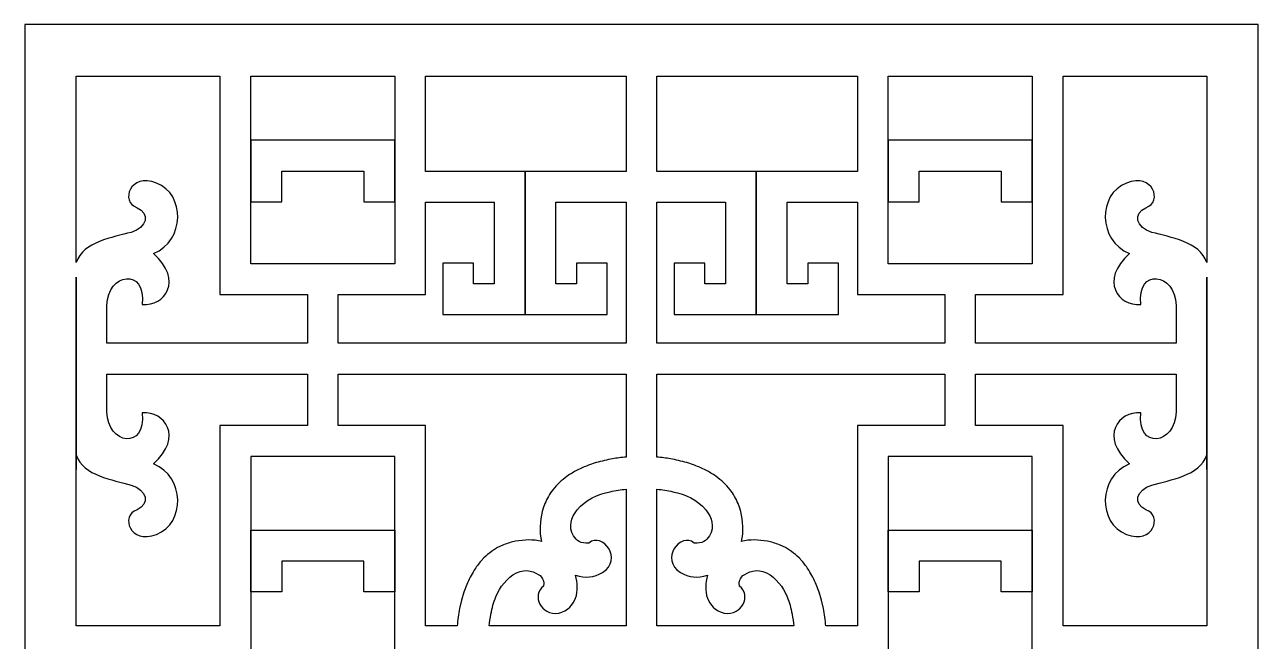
# Model space of a CAD drawing. Header units: centimetres. Extents: x 12.5 to 27.5, y -9.5 to -2.7.
# Drawn here: x 20.69 to 27.5, y -6.1 to -2.69 of the extents above; entities that cross this region are included whole.
import ezdxf

# ---------------------------------------------------------------- set-up
doc = ezdxf.new("R2010")
doc.units = ezdxf.units.CM
doc.header["$MEASUREMENT"] = 0
doc.layers.add('layer 1', color=7, linetype='Continuous')

msp = doc.modelspace()

# ---------------------------------------------------------------- linework, layer by layer
at = {"layer": 'layer 1', "color": 250}
msp.add_open_spline([(20.69091, -2.6909), (20.69091, -2.6909), (27.5, -2.6909), (27.5, -2.6909), (27.5, -2.6909), (27.5, -2.6909), (27.5, -9.5), (27.5, -9.5), (27.5, -9.5), (27.5, -9.5), (20.69091, -9.5), (20.69091, -9.5), (20.69091, -9.5), (20.69091, -9.5), (20.69091, -2.6909), (20.69091, -2.6909)], degree=3, knots=[0, 0, 0, 0, 0.2, 0.2, 0.2, 0.2, 0.4, 0.4, 0.4, 0.4, 0.6, 0.6, 0.6, 0.6, 1, 1, 1, 1], dxfattribs=at)
at = {"layer": 'layer 1', "color": 7}
for points, knots in [([(22.25133, -4.44992), (22.25133, -4.44992), (22.25133, -4.18134), (22.25133, -4.18134), (22.25133, -4.18134), (22.25133, -4.18134), (21.769, -4.18134), (21.769, -4.18134), (21.769, -4.18134), (21.769, -4.18134), (21.769, -2.97461), (21.769, -2.97461), (21.769, -2.97461), (21.769, -2.97461), (20.9746, -2.97461), (20.9746, -2.97461), (20.9746, -2.97461), (20.9746, -2.97461), (20.9746, -4.00384), (20.9746, -4.00384), (20.9746, -4.00384), (21.01514, -3.88716), (21.17894, -3.86662), (21.27779, -3.83746), (21.27779, -3.83746), (21.36774, -3.81315), (21.38313, -3.73049), (21.31184, -3.70133), (21.31184, -3.70133), (21.21729, -3.66892), (21.27018, -3.50766), (21.41879, -3.5652), (21.41879, -3.5652), (21.57775, -3.6262), (21.577, -3.88348), (21.40176, -3.95414), (21.40176, -3.95414), (21.57022, -4.10588), (21.46249, -4.24566), (21.34009, -4.23611), (21.34009, -4.23611), (21.36295, -4.0297), (21.14767, -4.05985), (21.14487, -4.24099), (21.14487, -4.24099), (21.14487, -4.24099), (21.14487, -4.44992), (21.14487, -4.44992), (21.14487, -4.44992), (21.14487, -4.44992), (22.25133, -4.44992), (22.25133, -4.44992)], [0, 0, 0, 0, 0.0714286, 0.0714286, 0.0714286, 0.0714286, 0.1428571, 0.1428571, 0.1428571, 0.1428571, 0.2142857, 0.2142857, 0.2142857, 0.2142857, 0.2857143, 0.2857143, 0.2857143, 0.2857143, 0.3571429, 0.3571429, 0.3571429, 0.3571429, 0.4285714, 0.4285714, 0.4285714, 0.4285714, 0.5, 0.5, 0.5, 0.5, 0.5714286, 0.5714286, 0.5714286, 0.5714286, 0.6428571, 0.6428571, 0.6428571, 0.6428571, 0.7142857, 0.7142857, 0.7142857, 0.7142857, 0.7857143, 0.7857143, 0.7857143, 0.7857143, 0.8571429, 0.8571429, 0.8571429, 0.8571429, 1, 1, 1, 1]), ([(21.93926, -2.97461), (21.93926, -2.97461), (21.93926, -3.32925), (21.93926, -3.32925), (21.93926, -3.32925), (22.18064, -3.32925), (22.48969, -3.32925), (22.73363, -3.32925), (22.73363, -3.32925), (22.73363, -3.32925), (22.73363, -2.97461), (22.73363, -2.97461), (22.73363, -2.97461), (22.73363, -2.97461), (21.93926, -2.97461), (21.93926, -2.97461)], [0, 0, 0, 0, 0.2, 0.2, 0.2, 0.2, 0.4, 0.4, 0.4, 0.4, 0.6, 0.6, 0.6, 0.6, 1, 1, 1, 1]), ([(22.90386, -3.50066), (22.90386, -3.50066), (23.45249, -3.50066), (23.45249, -3.50066), (23.45249, -3.50066), (23.45249, -3.50066), (24.01032, -3.50066), (24.01032, -3.50066), (24.01032, -3.50066), (24.01032, -3.50066), (24.01032, -2.97461), (24.01032, -2.97461), (24.01032, -2.97461), (24.01032, -2.97461), (22.90386, -2.97461), (22.90386, -2.97461), (22.90386, -2.97461), (22.90386, -2.97461), (22.90386, -3.50066), (22.90386, -3.50066)], [0, 0, 0, 0, 0.1666667, 0.1666667, 0.1666667, 0.1666667, 0.3333333, 0.3333333, 0.3333333, 0.3333333, 0.5, 0.5, 0.5, 0.5, 0.6666667, 0.6666667, 0.6666667, 0.6666667, 1, 1, 1, 1]), ([(24.18059, -3.50066), (24.18059, -3.50066), (24.72918, -3.50066), (24.72918, -3.50066), (24.72918, -3.50066), (24.72918, -3.50066), (25.28705, -3.50066), (25.28705, -3.50066), (25.28705, -3.50066), (25.28705, -3.50066), (25.28705, -2.97461), (25.28705, -2.97461), (25.28705, -2.97461), (25.28705, -2.97461), (24.18059, -2.97461), (24.18059, -2.97461), (24.18059, -2.97461), (24.18059, -2.97461), (24.18059, -3.50066), (24.18059, -3.50066)], [0, 0, 0, 0, 0.1666667, 0.1666667, 0.1666667, 0.1666667, 0.3333333, 0.3333333, 0.3333333, 0.3333333, 0.5, 0.5, 0.5, 0.5, 0.6666667, 0.6666667, 0.6666667, 0.6666667, 1, 1, 1, 1]), ([(25.45728, -2.97461), (25.45728, -2.97461), (25.45728, -3.32925), (25.45728, -3.32925), (25.45728, -3.32925), (25.69865, -3.32925), (26.00773, -3.32925), (26.25168, -3.32925), (26.25168, -3.32925), (26.25168, -3.32925), (26.25168, -2.97461), (26.25168, -2.97461), (26.25168, -2.97461), (26.25168, -2.97461), (25.45728, -2.97461), (25.45728, -2.97461)], [0, 0, 0, 0, 0.2, 0.2, 0.2, 0.2, 0.4, 0.4, 0.4, 0.4, 0.6, 0.6, 0.6, 0.6, 1, 1, 1, 1]), ([(25.93958, -4.18134), (25.93958, -4.18134), (25.93958, -4.44992), (25.93958, -4.44992), (25.93958, -4.44992), (25.93958, -4.44992), (27.04604, -4.44992), (27.04604, -4.44992), (27.04604, -4.44992), (27.04604, -4.44992), (27.04604, -4.24099), (27.04604, -4.24099), (27.04604, -4.24099), (27.04324, -4.05985), (26.82795, -4.0297), (26.85083, -4.23611), (26.85083, -4.23611), (26.72842, -4.24566), (26.62069, -4.10588), (26.78915, -3.95414), (26.78915, -3.95414), (26.6139, -3.88348), (26.61315, -3.6262), (26.77212, -3.5652), (26.77212, -3.5652), (26.92073, -3.50766), (26.97362, -3.66892), (26.87907, -3.70133), (26.87907, -3.70133), (26.80777, -3.73049), (26.82317, -3.81315), (26.91311, -3.83746), (26.91311, -3.83746), (27.01197, -3.86662), (27.17577, -3.88716), (27.21631, -4.00384), (27.21631, -4.00384), (27.21631, -4.00384), (27.21631, -2.97461), (27.21631, -2.97461), (27.21631, -2.97461), (27.21631, -2.97461), (26.42191, -2.97461), (26.42191, -2.97461), (26.42191, -2.97461), (26.42191, -2.97461), (26.42191, -4.18134), (26.42191, -4.18134), (26.42191, -4.18134), (26.42191, -4.18134), (25.93958, -4.18134), (25.93958, -4.18134)], [0, 0, 0, 0, 0.0714286, 0.0714286, 0.0714286, 0.0714286, 0.1428571, 0.1428571, 0.1428571, 0.1428571, 0.2142857, 0.2142857, 0.2142857, 0.2142857, 0.2857143, 0.2857143, 0.2857143, 0.2857143, 0.3571429, 0.3571429, 0.3571429, 0.3571429, 0.4285714, 0.4285714, 0.4285714, 0.4285714, 0.5, 0.5, 0.5, 0.5, 0.5714286, 0.5714286, 0.5714286, 0.5714286, 0.6428571, 0.6428571, 0.6428571, 0.6428571, 0.7142857, 0.7142857, 0.7142857, 0.7142857, 0.7857143, 0.7857143, 0.7857143, 0.7857143, 0.8571429, 0.8571429, 0.8571429, 0.8571429, 1, 1, 1, 1]), ([(21.93926, -3.6697), (21.93926, -3.6697), (21.93926, -3.32925), (21.93926, -3.32925), (21.93926, -3.32925), (21.93926, -3.32925), (21.93926, -3.6697), (21.93926, -3.6697)], [0, 0, 0, 0, 0.3333333, 0.3333333, 0.3333333, 0.3333333, 1, 1, 1, 1]), ([(22.73363, -3.6697), (22.73363, -3.6697), (22.73363, -3.32925), (22.73363, -3.32925), (22.73363, -3.32925), (22.73363, -3.32925), (22.73363, -3.6697), (22.73363, -3.6697)], [0, 0, 0, 0, 0.3333333, 0.3333333, 0.3333333, 0.3333333, 1, 1, 1, 1]), ([(25.45728, -3.6697), (25.45728, -3.6697), (25.45728, -3.32925), (25.45728, -3.32925), (25.45728, -3.32925), (25.45728, -3.32925), (25.45728, -3.6697), (25.45728, -3.6697)], [0, 0, 0, 0, 0.3333333, 0.3333333, 0.3333333, 0.3333333, 1, 1, 1, 1]), ([(26.25168, -3.6697), (26.25168, -3.6697), (26.25168, -3.32925), (26.25168, -3.32925), (26.25168, -3.32925), (26.25168, -3.32925), (26.25168, -3.6697), (26.25168, -3.6697)], [0, 0, 0, 0, 0.3333333, 0.3333333, 0.3333333, 0.3333333, 1, 1, 1, 1]), ([(22.73363, -3.6697), (22.73363, -3.6697), (22.5634, -3.6697), (22.5634, -3.6697), (22.5634, -3.6697), (22.5634, -3.6697), (22.5634, -3.49948), (22.5634, -3.49948), (22.5634, -3.49948), (22.5634, -3.49948), (22.10947, -3.49948), (22.10947, -3.49948), (22.10947, -3.49948), (22.10947, -3.49948), (22.10947, -3.6697), (22.10947, -3.6697), (22.10947, -3.6697), (22.10947, -3.6697), (21.93926, -3.6697), (21.93926, -3.6697), (21.93926, -3.6697), (21.93926, -3.6697), (21.93926, -4.01112), (21.93926, -4.01112), (21.93926, -4.01112), (21.93926, -4.01112), (22.73363, -4.01112), (22.73363, -4.01112), (22.73363, -4.01112), (22.73363, -4.01112), (22.73363, -3.6697), (22.73363, -3.6697)], [0, 0, 0, 0, 0.1111111, 0.1111111, 0.1111111, 0.1111111, 0.2222222, 0.2222222, 0.2222222, 0.2222222, 0.3333333, 0.3333333, 0.3333333, 0.3333333, 0.4444444, 0.4444444, 0.4444444, 0.4444444, 0.5555556, 0.5555556, 0.5555556, 0.5555556, 0.6666667, 0.6666667, 0.6666667, 0.6666667, 0.7777778, 0.7777778, 0.7777778, 0.7777778, 1, 1, 1, 1]), ([(23.45249, -3.50066), (23.45249, -3.50066), (23.45249, -4.29171), (23.45249, -4.29171), (23.45249, -4.29171), (23.45249, -4.29171), (23.45249, -3.50066), (23.45249, -3.50066)], [0, 0, 0, 0, 0.3333333, 0.3333333, 0.3333333, 0.3333333, 1, 1, 1, 1]), ([(24.72918, -3.50066), (24.72918, -3.50066), (24.72918, -4.29171), (24.72918, -4.29171), (24.72918, -4.29171), (24.72918, -4.29171), (24.72918, -3.50066), (24.72918, -3.50066)], [0, 0, 0, 0, 0.3333333, 0.3333333, 0.3333333, 0.3333333, 1, 1, 1, 1]), ([(26.25168, -3.6697), (26.25168, -3.6697), (26.08144, -3.6697), (26.08144, -3.6697), (26.08144, -3.6697), (26.08144, -3.6697), (26.08144, -3.49948), (26.08144, -3.49948), (26.08144, -3.49948), (26.08144, -3.49948), (25.62751, -3.49948), (25.62751, -3.49948), (25.62751, -3.49948), (25.62751, -3.49948), (25.62751, -3.6697), (25.62751, -3.6697), (25.62751, -3.6697), (25.62751, -3.6697), (25.45728, -3.6697), (25.45728, -3.6697), (25.45728, -3.6697), (25.45728, -3.6697), (25.45728, -4.01112), (25.45728, -4.01112), (25.45728, -4.01112), (25.45728, -4.01112), (26.25168, -4.01112), (26.25168, -4.01112), (26.25168, -4.01112), (26.25168, -4.01112), (26.25168, -3.6697), (26.25168, -3.6697)], [0, 0, 0, 0, 0.1111111, 0.1111111, 0.1111111, 0.1111111, 0.2222222, 0.2222222, 0.2222222, 0.2222222, 0.3333333, 0.3333333, 0.3333333, 0.3333333, 0.4444444, 0.4444444, 0.4444444, 0.4444444, 0.5555556, 0.5555556, 0.5555556, 0.5555556, 0.6666667, 0.6666667, 0.6666667, 0.6666667, 0.7777778, 0.7777778, 0.7777778, 0.7777778, 1, 1, 1, 1]), ([(24.01032, -3.67089), (24.01032, -3.67089), (23.62269, -3.67089), (23.62269, -3.67089), (23.62269, -3.67089), (23.62269, -3.67089), (23.62269, -4.12147), (23.62269, -4.12147), (23.62269, -4.12147), (23.62269, -4.12147), (23.73619, -4.12147), (23.73619, -4.12147), (23.73619, -4.12147), (23.73619, -4.12147), (23.73619, -4.00798), (23.73619, -4.00798), (23.73619, -4.00798), (23.73619, -4.00798), (23.90642, -4.00798), (23.90642, -4.00798), (23.90642, -4.00798), (23.90642, -4.00798), (23.90642, -4.29171), (23.90642, -4.29171), (23.90642, -4.29171), (23.75511, -4.29171), (23.6038, -4.29171), (23.45249, -4.29171), (23.45249, -4.29171), (23.30114, -4.29171), (23.14984, -4.29171), (22.99852, -4.29171), (22.99852, -4.29171), (22.99852, -4.29171), (22.99852, -4.00798), (22.99852, -4.00798), (22.99852, -4.00798), (22.99852, -4.00798), (23.16876, -4.00798), (23.16876, -4.00798), (23.16876, -4.00798), (23.16876, -4.00798), (23.16876, -4.12147), (23.16876, -4.12147), (23.16876, -4.12147), (23.16876, -4.12147), (23.28223, -4.12147), (23.28223, -4.12147), (23.28223, -4.12147), (23.28223, -4.12147), (23.28223, -3.67089), (23.28223, -3.67089), (23.28223, -3.67089), (23.28223, -3.67089), (22.90386, -3.67089), (22.90386, -3.67089), (22.90386, -3.67089), (22.90386, -3.67089), (22.90386, -4.18134), (22.90386, -4.18134), (22.90386, -4.18134), (22.90386, -4.18134), (22.42156, -4.18134), (22.42156, -4.18134), (22.42156, -4.18134), (22.42156, -4.18134), (22.42156, -4.44992), (22.42156, -4.44992), (22.42156, -4.44992), (22.42156, -4.44992), (24.01032, -4.44992), (24.01032, -4.44992), (24.01032, -4.44992), (24.01032, -4.44992), (24.01032, -3.67089), (24.01032, -3.67089)], [0, 0, 0, 0, 0.05, 0.05, 0.05, 0.05, 0.1, 0.1, 0.1, 0.1, 0.15, 0.15, 0.15, 0.15, 0.2, 0.2, 0.2, 0.2, 0.25, 0.25, 0.25, 0.25, 0.3, 0.3, 0.3, 0.3, 0.35, 0.35, 0.35, 0.35, 0.4, 0.4, 0.4, 0.4, 0.45, 0.45, 0.45, 0.45, 0.5, 0.5, 0.5, 0.5, 0.55, 0.55, 0.55, 0.55, 0.6, 0.6, 0.6, 0.6, 0.65, 0.65, 0.65, 0.65, 0.7, 0.7, 0.7, 0.7, 0.75, 0.75, 0.75, 0.75, 0.8, 0.8, 0.8, 0.8, 0.85, 0.85, 0.85, 0.85, 0.9, 0.9, 0.9, 0.9, 1, 1, 1, 1]), ([(25.28705, -3.67089), (25.28705, -3.67089), (24.89941, -3.67089), (24.89941, -3.67089), (24.89941, -3.67089), (24.89941, -3.67089), (24.89941, -4.12147), (24.89941, -4.12147), (24.89941, -4.12147), (24.89941, -4.12147), (25.01288, -4.12147), (25.01288, -4.12147), (25.01288, -4.12147), (25.01288, -4.12147), (25.01288, -4.00798), (25.01288, -4.00798), (25.01288, -4.00798), (25.01288, -4.00798), (25.18312, -4.00798), (25.18312, -4.00798), (25.18312, -4.00798), (25.18312, -4.00798), (25.18312, -4.29171), (25.18312, -4.29171), (25.18312, -4.29171), (25.0318, -4.29171), (24.8805, -4.29171), (24.72918, -4.29171), (24.72918, -4.29171), (24.57784, -4.29171), (24.42653, -4.29171), (24.27522, -4.29171), (24.27522, -4.29171), (24.27522, -4.29171), (24.27522, -4.00798), (24.27522, -4.00798), (24.27522, -4.00798), (24.27522, -4.00798), (24.44546, -4.00798), (24.44546, -4.00798), (24.44546, -4.00798), (24.44546, -4.00798), (24.44546, -4.12147), (24.44546, -4.12147), (24.44546, -4.12147), (24.44546, -4.12147), (24.55895, -4.12147), (24.55895, -4.12147), (24.55895, -4.12147), (24.55895, -4.12147), (24.55895, -3.67089), (24.55895, -3.67089), (24.55895, -3.67089), (24.55895, -3.67089), (24.18059, -3.67089), (24.18059, -3.67089), (24.18059, -3.67089), (24.18059, -3.67089), (24.18059, -4.44992), (24.18059, -4.44992), (24.18059, -4.44992), (24.18059, -4.44992), (25.76935, -4.44992), (25.76935, -4.44992), (25.76935, -4.44992), (25.76935, -4.44992), (25.76935, -4.18134), (25.76935, -4.18134), (25.76935, -4.18134), (25.76935, -4.18134), (25.28705, -4.18134), (25.28705, -4.18134), (25.28705, -4.18134), (25.28705, -4.18134), (25.28705, -3.67089), (25.28705, -3.67089)], [0, 0, 0, 0, 0.05, 0.05, 0.05, 0.05, 0.1, 0.1, 0.1, 0.1, 0.15, 0.15, 0.15, 0.15, 0.2, 0.2, 0.2, 0.2, 0.25, 0.25, 0.25, 0.25, 0.3, 0.3, 0.3, 0.3, 0.35, 0.35, 0.35, 0.35, 0.4, 0.4, 0.4, 0.4, 0.45, 0.45, 0.45, 0.45, 0.5, 0.5, 0.5, 0.5, 0.55, 0.55, 0.55, 0.55, 0.6, 0.6, 0.6, 0.6, 0.65, 0.65, 0.65, 0.65, 0.7, 0.7, 0.7, 0.7, 0.75, 0.75, 0.75, 0.75, 0.8, 0.8, 0.8, 0.8, 0.85, 0.85, 0.85, 0.85, 0.9, 0.9, 0.9, 0.9, 1, 1, 1, 1]), ([(20.9746, -5.14675), (20.9746, -5.14675), (20.9746, -4.08435), (20.9746, -4.08435), (20.9746, -4.08435), (20.9746, -4.08435), (20.9746, -5.14675), (20.9746, -5.14675)], [0, 0, 0, 0, 0.3333333, 0.3333333, 0.3333333, 0.3333333, 1, 1, 1, 1]), ([(27.21631, -5.14675), (27.21631, -5.14675), (27.21631, -4.08435), (27.21631, -4.08435), (27.21631, -4.08435), (27.21631, -4.08435), (27.21631, -5.14675), (27.21631, -5.14675)], [0, 0, 0, 0, 0.3333333, 0.3333333, 0.3333333, 0.3333333, 1, 1, 1, 1]), ([(21.769, -4.90385), (21.769, -4.90385), (22.25133, -4.90385), (22.25133, -4.90385), (22.25133, -4.90385), (22.25133, -4.90385), (22.25133, -4.62014), (22.25133, -4.62014), (22.25133, -4.62014), (22.25133, -4.62014), (21.14487, -4.62014), (21.14487, -4.62014), (21.14487, -4.62014), (21.14487, -4.62014), (21.14487, -4.82908), (21.14487, -4.82908), (21.14487, -4.82908), (21.14767, -5.0102), (21.36295, -5.04034), (21.34009, -4.83395), (21.34009, -4.83395), (21.46249, -4.8244), (21.57022, -4.96417), (21.40176, -5.11592), (21.40176, -5.11592), (21.577, -5.18658), (21.57775, -5.44386), (21.41879, -5.50485), (21.41879, -5.50485), (21.27018, -5.5624), (21.21729, -5.40114), (21.31184, -5.36873), (21.31184, -5.36873), (21.38313, -5.33956), (21.36774, -5.25692), (21.27779, -5.2326), (21.27779, -5.2326), (21.17894, -5.20343), (21.01514, -5.1829), (20.9746, -5.06623), (20.9746, -5.06623), (20.9746, -5.06623), (20.9746, -6.01033), (20.9746, -6.01033), (20.9746, -6.01033), (20.9746, -6.01033), (21.769, -6.01033), (21.769, -6.01033), (21.769, -6.01033), (21.769, -6.01033), (21.769, -4.90385), (21.769, -4.90385)], [0, 0, 0, 0, 0.0714286, 0.0714286, 0.0714286, 0.0714286, 0.1428571, 0.1428571, 0.1428571, 0.1428571, 0.2142857, 0.2142857, 0.2142857, 0.2142857, 0.2857143, 0.2857143, 0.2857143, 0.2857143, 0.3571429, 0.3571429, 0.3571429, 0.3571429, 0.4285714, 0.4285714, 0.4285714, 0.4285714, 0.5, 0.5, 0.5, 0.5, 0.5714286, 0.5714286, 0.5714286, 0.5714286, 0.6428571, 0.6428571, 0.6428571, 0.6428571, 0.7142857, 0.7142857, 0.7142857, 0.7142857, 0.7857143, 0.7857143, 0.7857143, 0.7857143, 0.8571429, 0.8571429, 0.8571429, 0.8571429, 1, 1, 1, 1]), ([(23.07789, -6.01033), (23.08087, -5.97794), (23.0856, -5.94599), (23.09155, -5.91383), (23.09155, -5.91383), (23.09155, -5.91383), (23.10192, -5.86875), (23.10192, -5.86875), (23.10192, -5.86875), (23.10192, -5.86875), (23.11495, -5.82476), (23.11495, -5.82476), (23.11495, -5.82476), (23.11495, -5.82476), (23.1308, -5.78224), (23.1308, -5.78224), (23.1308, -5.78224), (23.14294, -5.75456), (23.15593, -5.72912), (23.17153, -5.70326), (23.17153, -5.70326), (23.18392, -5.68485), (23.1965, -5.668), (23.21076, -5.65099), (23.21076, -5.65099), (23.21076, -5.65099), (23.22558, -5.63519), (23.22558, -5.63519), (23.22558, -5.63519), (23.25341, -5.60889), (23.27983, -5.5896), (23.31355, -5.57139), (23.31355, -5.57139), (23.31355, -5.57139), (23.33397, -5.56213), (23.33397, -5.56213), (23.33397, -5.56213), (23.35642, -5.55375), (23.37746, -5.54761), (23.40084, -5.54241), (23.40084, -5.54241), (23.44815, -5.53514), (23.49717, -5.5316), (23.5439, -5.54401), (23.5439, -5.54401), (23.52967, -5.49016), (23.5355, -5.43161), (23.54743, -5.37791), (23.54743, -5.37791), (23.54743, -5.37791), (23.554, -5.35563), (23.554, -5.35563), (23.554, -5.35563), (23.56482, -5.32653), (23.57678, -5.30219), (23.59333, -5.27593), (23.59333, -5.27593), (23.59333, -5.27593), (23.60613, -5.25835), (23.60613, -5.25835), (23.60613, -5.25835), (23.63023, -5.22937), (23.65443, -5.20677), (23.68453, -5.18418), (23.68453, -5.18418), (23.70304, -5.17171), (23.72137, -5.16065), (23.74094, -5.14998), (23.74094, -5.14998), (23.76121, -5.14007), (23.78166, -5.13155), (23.80249, -5.12287), (23.80249, -5.12287), (23.80249, -5.12287), (23.84571, -5.10843), (23.84571, -5.10843), (23.84571, -5.10843), (23.87576, -5.10053), (23.90513, -5.09372), (23.9356, -5.0876), (23.9356, -5.0876), (23.96046, -5.08365), (23.98539, -5.08053), (24.01032, -5.07831), (24.01032, -5.07831), (24.01032, -5.07831), (24.01032, -4.62014), (24.01032, -4.62014), (24.01032, -4.62014), (24.01032, -4.62014), (22.42156, -4.62014), (22.42156, -4.62014), (22.42156, -4.62014), (22.42156, -4.62014), (22.42156, -4.90385), (22.42156, -4.90385), (22.42156, -4.90385), (22.42156, -4.90385), (22.90386, -4.90385), (22.90386, -4.90385), (22.90386, -4.90385), (22.90386, -4.90385), (22.90386, -6.01033), (22.90386, -6.01033), (22.90386, -6.01033), (22.90386, -6.01033), (23.07789, -6.01033), (23.07789, -6.01033)], [0, 0, 0, 0, 0.0357143, 0.0357143, 0.0357143, 0.0357143, 0.0714286, 0.0714286, 0.0714286, 0.0714286, 0.1071429, 0.1071429, 0.1071429, 0.1071429, 0.1428571, 0.1428571, 0.1428571, 0.1428571, 0.1785714, 0.1785714, 0.1785714, 0.1785714, 0.2142857, 0.2142857, 0.2142857, 0.2142857, 0.25, 0.25, 0.25, 0.25, 0.2857143, 0.2857143, 0.2857143, 0.2857143, 0.3214286, 0.3214286, 0.3214286, 0.3214286, 0.3571429, 0.3571429, 0.3571429, 0.3571429, 0.3928571, 0.3928571, 0.3928571, 0.3928571, 0.4285714, 0.4285714, 0.4285714, 0.4285714, 0.4642857, 0.4642857, 0.4642857, 0.4642857, 0.5, 0.5, 0.5, 0.5, 0.5357143, 0.5357143, 0.5357143, 0.5357143, 0.5714286, 0.5714286, 0.5714286, 0.5714286, 0.6071429, 0.6071429, 0.6071429, 0.6071429, 0.6428571, 0.6428571, 0.6428571, 0.6428571, 0.6785714, 0.6785714, 0.6785714, 0.6785714, 0.7142857, 0.7142857, 0.7142857, 0.7142857, 0.75, 0.75, 0.75, 0.75, 0.7857143, 0.7857143, 0.7857143, 0.7857143, 0.8214286, 0.8214286, 0.8214286, 0.8214286, 0.8571429, 0.8571429, 0.8571429, 0.8571429, 0.8928571, 0.8928571, 0.8928571, 0.8928571, 0.9285714, 0.9285714, 0.9285714, 0.9285714, 1, 1, 1, 1]), ([(24.18059, -5.07831), (24.20552, -5.08053), (24.23044, -5.08365), (24.25531, -5.0876), (24.25531, -5.0876), (24.28577, -5.09372), (24.31515, -5.10053), (24.3452, -5.10843), (24.3452, -5.10843), (24.3452, -5.10843), (24.38842, -5.12287), (24.38842, -5.12287), (24.38842, -5.12287), (24.40926, -5.13155), (24.4297, -5.14007), (24.44997, -5.14998), (24.44997, -5.14998), (24.46954, -5.16065), (24.48787, -5.17171), (24.50634, -5.18418), (24.50634, -5.18418), (24.53647, -5.20677), (24.56068, -5.22937), (24.58478, -5.25835), (24.58478, -5.25835), (24.58478, -5.25835), (24.59757, -5.27593), (24.59757, -5.27593), (24.59757, -5.27593), (24.6141, -5.30219), (24.62608, -5.32653), (24.63691, -5.35563), (24.63691, -5.35563), (24.63691, -5.35563), (24.64348, -5.37791), (24.64348, -5.37791), (24.64348, -5.37791), (24.65541, -5.43161), (24.66124, -5.49016), (24.64701, -5.54401), (24.64701, -5.54401), (24.69374, -5.5316), (24.74276, -5.53514), (24.79007, -5.54241), (24.79007, -5.54241), (24.81345, -5.54761), (24.83449, -5.55375), (24.85694, -5.56213), (24.85694, -5.56213), (24.85694, -5.56213), (24.87736, -5.57139), (24.87736, -5.57139), (24.87736, -5.57139), (24.91107, -5.5896), (24.93749, -5.60889), (24.96533, -5.63519), (24.96533, -5.63519), (24.96533, -5.63519), (24.98015, -5.65099), (24.98015, -5.65099), (24.98015, -5.65099), (24.99438, -5.668), (25.00699, -5.68485), (25.01937, -5.70326), (25.01937, -5.70326), (25.03498, -5.72912), (25.04797, -5.75456), (25.06011, -5.78224), (25.06011, -5.78224), (25.06011, -5.78224), (25.07595, -5.82476), (25.07595, -5.82476), (25.07595, -5.82476), (25.07595, -5.82476), (25.08899, -5.86875), (25.08899, -5.86875), (25.08899, -5.86875), (25.08899, -5.86875), (25.09936, -5.91383), (25.09936, -5.91383), (25.09936, -5.91383), (25.10531, -5.94599), (25.11, -5.97794), (25.11302, -6.01033), (25.11302, -6.01033), (25.11302, -6.01033), (25.28705, -6.01033), (25.28705, -6.01033), (25.28705, -6.01033), (25.28705, -6.01033), (25.28705, -4.90385), (25.28705, -4.90385), (25.28705, -4.90385), (25.28705, -4.90385), (25.76935, -4.90385), (25.76935, -4.90385), (25.76935, -4.90385), (25.76935, -4.90385), (25.76935, -4.62014), (25.76935, -4.62014), (25.76935, -4.62014), (25.76935, -4.62014), (24.18059, -4.62014), (24.18059, -4.62014), (24.18059, -4.62014), (24.18059, -4.62014), (24.18059, -5.07831), (24.18059, -5.07831)], [0, 0, 0, 0, 0.0357143, 0.0357143, 0.0357143, 0.0357143, 0.0714286, 0.0714286, 0.0714286, 0.0714286, 0.1071429, 0.1071429, 0.1071429, 0.1071429, 0.1428571, 0.1428571, 0.1428571, 0.1428571, 0.1785714, 0.1785714, 0.1785714, 0.1785714, 0.2142857, 0.2142857, 0.2142857, 0.2142857, 0.25, 0.25, 0.25, 0.25, 0.2857143, 0.2857143, 0.2857143, 0.2857143, 0.3214286, 0.3214286, 0.3214286, 0.3214286, 0.3571429, 0.3571429, 0.3571429, 0.3571429, 0.3928571, 0.3928571, 0.3928571, 0.3928571, 0.4285714, 0.4285714, 0.4285714, 0.4285714, 0.4642857, 0.4642857, 0.4642857, 0.4642857, 0.5, 0.5, 0.5, 0.5, 0.5357143, 0.5357143, 0.5357143, 0.5357143, 0.5714286, 0.5714286, 0.5714286, 0.5714286, 0.6071429, 0.6071429, 0.6071429, 0.6071429, 0.6428571, 0.6428571, 0.6428571, 0.6428571, 0.6785714, 0.6785714, 0.6785714, 0.6785714, 0.7142857, 0.7142857, 0.7142857, 0.7142857, 0.75, 0.75, 0.75, 0.75, 0.7857143, 0.7857143, 0.7857143, 0.7857143, 0.8214286, 0.8214286, 0.8214286, 0.8214286, 0.8571429, 0.8571429, 0.8571429, 0.8571429, 0.8928571, 0.8928571, 0.8928571, 0.8928571, 0.9285714, 0.9285714, 0.9285714, 0.9285714, 1, 1, 1, 1]), ([(25.93958, -4.90385), (25.93958, -4.90385), (26.42191, -4.90385), (26.42191, -4.90385), (26.42191, -4.90385), (26.42191, -4.90385), (26.42191, -6.01033), (26.42191, -6.01033), (26.42191, -6.01033), (26.42191, -6.01033), (27.21631, -6.01033), (27.21631, -6.01033), (27.21631, -6.01033), (27.21631, -6.01033), (27.21631, -5.06623), (27.21631, -5.06623), (27.21631, -5.06623), (27.17577, -5.1829), (27.01197, -5.20343), (26.91311, -5.2326), (26.91311, -5.2326), (26.82317, -5.25692), (26.80777, -5.33956), (26.87907, -5.36873), (26.87907, -5.36873), (26.97362, -5.40114), (26.92073, -5.5624), (26.77212, -5.50485), (26.77212, -5.50485), (26.61315, -5.44386), (26.6139, -5.18658), (26.78915, -5.11592), (26.78915, -5.11592), (26.62069, -4.96417), (26.72842, -4.8244), (26.85083, -4.83395), (26.85083, -4.83395), (26.82795, -5.04034), (27.04324, -5.0102), (27.04604, -4.82908), (27.04604, -4.82908), (27.04604, -4.82908), (27.04604, -4.62014), (27.04604, -4.62014), (27.04604, -4.62014), (27.04604, -4.62014), (25.93958, -4.62014), (25.93958, -4.62014), (25.93958, -4.62014), (25.93958, -4.62014), (25.93958, -4.90385), (25.93958, -4.90385)], [0, 0, 0, 0, 0.0714286, 0.0714286, 0.0714286, 0.0714286, 0.1428571, 0.1428571, 0.1428571, 0.1428571, 0.2142857, 0.2142857, 0.2142857, 0.2142857, 0.2857143, 0.2857143, 0.2857143, 0.2857143, 0.3571429, 0.3571429, 0.3571429, 0.3571429, 0.4285714, 0.4285714, 0.4285714, 0.4285714, 0.5, 0.5, 0.5, 0.5, 0.5714286, 0.5714286, 0.5714286, 0.5714286, 0.6428571, 0.6428571, 0.6428571, 0.6428571, 0.7142857, 0.7142857, 0.7142857, 0.7142857, 0.7857143, 0.7857143, 0.7857143, 0.7857143, 0.8571429, 0.8571429, 0.8571429, 0.8571429, 1, 1, 1, 1]), ([(21.93926, -5.07409), (21.93926, -5.07409), (22.73363, -5.07409), (22.73363, -5.07409), (22.73363, -5.07409), (22.73363, -5.07409), (22.73363, -5.48181), (22.73363, -5.48181), (22.73363, -5.48181), (22.48908, -5.48181), (22.18467, -5.48181), (21.93926, -5.48181), (21.93926, -5.48181), (21.93926, -5.48181), (21.93926, -5.07409), (21.93926, -5.07409)], [0, 0, 0, 0, 0.2, 0.2, 0.2, 0.2, 0.4, 0.4, 0.4, 0.4, 0.6, 0.6, 0.6, 0.6, 1, 1, 1, 1]), ([(25.45728, -5.07409), (25.45728, -5.07409), (26.25168, -5.07409), (26.25168, -5.07409), (26.25168, -5.07409), (26.25168, -5.07409), (26.25168, -5.48181), (26.25168, -5.48181), (26.25168, -5.48181), (26.00714, -5.48181), (25.70269, -5.48181), (25.45728, -5.48181), (25.45728, -5.48181), (25.45728, -5.48181), (25.45728, -5.07409), (25.45728, -5.07409)], [0, 0, 0, 0, 0.2, 0.2, 0.2, 0.2, 0.4, 0.4, 0.4, 0.4, 0.6, 0.6, 0.6, 0.6, 1, 1, 1, 1]), ([(24.01032, -5.25514), (23.98121, -5.25825), (23.95215, -5.26291), (23.92304, -5.26923), (23.92304, -5.26923), (23.85351, -5.28431), (23.78763, -5.31337), (23.74038, -5.36895), (23.74038, -5.36895), (23.70671, -5.4124), (23.69036, -5.46255), (23.72026, -5.5127), (23.72026, -5.5127), (23.73783, -5.54086), (23.75962, -5.55595), (23.80404, -5.55271), (23.80404, -5.55271), (23.87982, -5.48956), (23.99714, -5.64305), (23.88054, -5.71613), (23.88054, -5.71613), (23.83038, -5.74333), (23.79044, -5.74734), (23.73066, -5.73031), (23.73066, -5.73031), (23.7554, -5.81514), (23.73951, -5.91234), (23.63869, -5.93969), (23.63869, -5.93969), (23.53798, -5.95463), (23.48854, -5.84071), (23.55502, -5.79028), (23.55502, -5.79028), (23.55938, -5.74302), (23.53986, -5.73101), (23.49729, -5.7123), (23.49729, -5.7123), (23.4854, -5.70866), (23.47562, -5.70659), (23.46328, -5.70494), (23.46328, -5.70494), (23.46328, -5.70494), (23.44471, -5.7056), (23.44471, -5.7056), (23.44471, -5.7056), (23.44471, -5.7056), (23.42517, -5.70964), (23.42517, -5.70964), (23.42517, -5.70964), (23.42517, -5.70964), (23.40469, -5.71749), (23.40469, -5.71749), (23.40469, -5.71749), (23.35214, -5.74498), (23.31332, -5.7952), (23.29141, -5.84971), (23.29141, -5.84971), (23.27894, -5.88063), (23.27087, -5.912), (23.26477, -5.94474), (23.26477, -5.94474), (23.26047, -5.96763), (23.25712, -5.98933), (23.2546, -6.01033), (23.2546, -6.01033), (23.2546, -6.01033), (24.01032, -6.01033), (24.01032, -6.01033), (24.01032, -6.01033), (24.01032, -6.01033), (24.01032, -5.25514), (24.01032, -5.25514)], [0, 0, 0, 0, 0.0526316, 0.0526316, 0.0526316, 0.0526316, 0.1052632, 0.1052632, 0.1052632, 0.1052632, 0.1578947, 0.1578947, 0.1578947, 0.1578947, 0.2105263, 0.2105263, 0.2105263, 0.2105263, 0.2631579, 0.2631579, 0.2631579, 0.2631579, 0.3157895, 0.3157895, 0.3157895, 0.3157895, 0.3684211, 0.3684211, 0.3684211, 0.3684211, 0.4210526, 0.4210526, 0.4210526, 0.4210526, 0.4736842, 0.4736842, 0.4736842, 0.4736842, 0.5263158, 0.5263158, 0.5263158, 0.5263158, 0.5789474, 0.5789474, 0.5789474, 0.5789474, 0.6315789, 0.6315789, 0.6315789, 0.6315789, 0.6842105, 0.6842105, 0.6842105, 0.6842105, 0.7368421, 0.7368421, 0.7368421, 0.7368421, 0.7894737, 0.7894737, 0.7894737, 0.7894737, 0.8421053, 0.8421053, 0.8421053, 0.8421053, 0.8947368, 0.8947368, 0.8947368, 0.8947368, 1, 1, 1, 1]), ([(24.92614, -5.94474), (24.92005, -5.912), (24.91194, -5.88063), (24.89951, -5.84971), (24.89951, -5.84971), (24.87759, -5.7952), (24.83876, -5.74498), (24.78618, -5.71749), (24.78618, -5.71749), (24.78618, -5.71749), (24.76574, -5.70964), (24.76574, -5.70964), (24.76574, -5.70964), (24.76574, -5.70964), (24.74619, -5.7056), (24.74619, -5.7056), (24.74619, -5.7056), (24.74619, -5.7056), (24.72763, -5.70494), (24.72763, -5.70494), (24.72763, -5.70494), (24.71528, -5.70659), (24.70551, -5.70866), (24.69361, -5.7123), (24.69361, -5.7123), (24.65105, -5.73101), (24.63153, -5.74302), (24.63589, -5.79028), (24.63589, -5.79028), (24.70237, -5.84071), (24.65293, -5.95463), (24.55223, -5.93969), (24.55223, -5.93969), (24.4514, -5.91234), (24.43547, -5.81514), (24.46025, -5.73031), (24.46025, -5.73031), (24.40047, -5.74734), (24.3605, -5.74333), (24.31037, -5.71613), (24.31037, -5.71613), (24.19377, -5.64305), (24.31109, -5.48956), (24.38684, -5.55271), (24.38684, -5.55271), (24.43129, -5.55595), (24.45305, -5.54086), (24.47062, -5.5127), (24.47062, -5.5127), (24.50054, -5.46255), (24.48419, -5.4124), (24.45051, -5.36895), (24.45051, -5.36895), (24.40327, -5.31337), (24.33736, -5.28431), (24.26787, -5.26923), (24.26787, -5.26923), (24.23876, -5.26291), (24.2097, -5.25825), (24.18059, -5.25514), (24.18059, -5.25514), (24.18059, -5.25514), (24.18059, -6.01033), (24.18059, -6.01033), (24.18059, -6.01033), (24.18059, -6.01033), (24.93624, -6.01033), (24.93624, -6.01033), (24.93624, -6.01033), (24.93376, -5.98925), (24.93041, -5.96755), (24.92614, -5.94474)], [0, 0, 0, 0, 0.0526316, 0.0526316, 0.0526316, 0.0526316, 0.1052632, 0.1052632, 0.1052632, 0.1052632, 0.1578947, 0.1578947, 0.1578947, 0.1578947, 0.2105263, 0.2105263, 0.2105263, 0.2105263, 0.2631579, 0.2631579, 0.2631579, 0.2631579, 0.3157895, 0.3157895, 0.3157895, 0.3157895, 0.3684211, 0.3684211, 0.3684211, 0.3684211, 0.4210526, 0.4210526, 0.4210526, 0.4210526, 0.4736842, 0.4736842, 0.4736842, 0.4736842, 0.5263158, 0.5263158, 0.5263158, 0.5263158, 0.5789474, 0.5789474, 0.5789474, 0.5789474, 0.6315789, 0.6315789, 0.6315789, 0.6315789, 0.6842105, 0.6842105, 0.6842105, 0.6842105, 0.7368421, 0.7368421, 0.7368421, 0.7368421, 0.7894737, 0.7894737, 0.7894737, 0.7894737, 0.8421053, 0.8421053, 0.8421053, 0.8421053, 0.8947368, 0.8947368, 0.8947368, 0.8947368, 1, 1, 1, 1]), ([(21.93926, -5.82226), (21.93926, -5.82226), (21.93926, -5.48181), (21.93926, -5.48181), (21.93926, -5.48181), (21.93926, -5.48181), (21.93926, -5.82226), (21.93926, -5.82226)], [0, 0, 0, 0, 0.3333333, 0.3333333, 0.3333333, 0.3333333, 1, 1, 1, 1]), ([(22.73363, -5.82226), (22.73363, -5.82226), (22.73363, -5.48181), (22.73363, -5.48181), (22.73363, -5.48181), (22.73363, -5.48181), (22.73363, -5.82226), (22.73363, -5.82226)], [0, 0, 0, 0, 0.3333333, 0.3333333, 0.3333333, 0.3333333, 1, 1, 1, 1]), ([(25.45728, -5.82226), (25.45728, -5.82226), (25.45728, -5.48181), (25.45728, -5.48181), (25.45728, -5.48181), (25.45728, -5.48181), (25.45728, -5.82226), (25.45728, -5.82226)], [0, 0, 0, 0, 0.3333333, 0.3333333, 0.3333333, 0.3333333, 1, 1, 1, 1]), ([(26.25168, -5.82226), (26.25168, -5.82226), (26.25168, -5.48181), (26.25168, -5.48181), (26.25168, -5.48181), (26.25168, -5.48181), (26.25168, -5.82226), (26.25168, -5.82226)], [0, 0, 0, 0, 0.3333333, 0.3333333, 0.3333333, 0.3333333, 1, 1, 1, 1]), ([(22.73363, -6.36864), (22.73363, -6.36864), (22.5634, -6.36864), (22.5634, -6.36864), (22.5634, -6.36864), (22.5634, -6.36864), (22.5634, -6.53887), (22.5634, -6.53887), (22.5634, -6.53887), (22.5634, -6.53887), (22.10947, -6.53887), (22.10947, -6.53887), (22.10947, -6.53887), (22.10947, -6.53887), (22.10947, -6.36864), (22.10947, -6.36864), (22.10947, -6.36864), (22.10947, -6.36864), (21.93926, -6.36864), (21.93926, -6.36864), (21.93926, -6.36864), (21.93926, -6.36864), (21.93926, -5.82226), (21.93926, -5.82226), (21.93926, -5.82226), (21.93926, -5.82226), (22.10947, -5.82226), (22.10947, -5.82226), (22.10947, -5.82226), (22.10947, -5.82226), (22.10947, -5.65204), (22.10947, -5.65204), (22.10947, -5.65204), (22.10947, -5.65204), (22.5634, -5.65204), (22.5634, -5.65204), (22.5634, -5.65204), (22.5634, -5.65204), (22.5634, -5.82226), (22.5634, -5.82226), (22.5634, -5.82226), (22.5634, -5.82226), (22.73363, -5.82226), (22.73363, -5.82226), (22.73363, -5.82226), (22.73363, -5.82226), (22.73363, -6.36864), (22.73363, -6.36864)], [0, 0, 0, 0, 0.0769231, 0.0769231, 0.0769231, 0.0769231, 0.1538462, 0.1538462, 0.1538462, 0.1538462, 0.2307692, 0.2307692, 0.2307692, 0.2307692, 0.3076923, 0.3076923, 0.3076923, 0.3076923, 0.3846154, 0.3846154, 0.3846154, 0.3846154, 0.4615385, 0.4615385, 0.4615385, 0.4615385, 0.5384615, 0.5384615, 0.5384615, 0.5384615, 0.6153846, 0.6153846, 0.6153846, 0.6153846, 0.6923077, 0.6923077, 0.6923077, 0.6923077, 0.7692308, 0.7692308, 0.7692308, 0.7692308, 0.8461538, 0.8461538, 0.8461538, 0.8461538, 1, 1, 1, 1]), ([(26.25168, -6.36864), (26.25168, -6.36864), (26.08144, -6.36864), (26.08144, -6.36864), (26.08144, -6.36864), (26.08144, -6.36864), (26.08144, -6.53887), (26.08144, -6.53887), (26.08144, -6.53887), (26.08144, -6.53887), (25.62751, -6.53887), (25.62751, -6.53887), (25.62751, -6.53887), (25.62751, -6.53887), (25.62751, -6.36864), (25.62751, -6.36864), (25.62751, -6.36864), (25.62751, -6.36864), (25.45728, -6.36864), (25.45728, -6.36864), (25.45728, -6.36864), (25.45728, -6.36864), (25.45728, -5.82226), (25.45728, -5.82226), (25.45728, -5.82226), (25.45728, -5.82226), (25.62751, -5.82226), (25.62751, -5.82226), (25.62751, -5.82226), (25.62751, -5.82226), (25.62751, -5.65204), (25.62751, -5.65204), (25.62751, -5.65204), (25.62751, -5.65204), (26.08144, -5.65204), (26.08144, -5.65204), (26.08144, -5.65204), (26.08144, -5.65204), (26.08144, -5.82226), (26.08144, -5.82226), (26.08144, -5.82226), (26.08144, -5.82226), (26.25168, -5.82226), (26.25168, -5.82226), (26.25168, -5.82226), (26.25168, -5.82226), (26.25168, -6.36864), (26.25168, -6.36864)], [0, 0, 0, 0, 0.0769231, 0.0769231, 0.0769231, 0.0769231, 0.1538462, 0.1538462, 0.1538462, 0.1538462, 0.2307692, 0.2307692, 0.2307692, 0.2307692, 0.3076923, 0.3076923, 0.3076923, 0.3076923, 0.3846154, 0.3846154, 0.3846154, 0.3846154, 0.4615385, 0.4615385, 0.4615385, 0.4615385, 0.5384615, 0.5384615, 0.5384615, 0.5384615, 0.6153846, 0.6153846, 0.6153846, 0.6153846, 0.6923077, 0.6923077, 0.6923077, 0.6923077, 0.7692308, 0.7692308, 0.7692308, 0.7692308, 0.8461538, 0.8461538, 0.8461538, 0.8461538, 1, 1, 1, 1])]:
    msp.add_open_spline(points, degree=3, knots=knots, dxfattribs=at)

doc.saveas('drawing.dxf')
